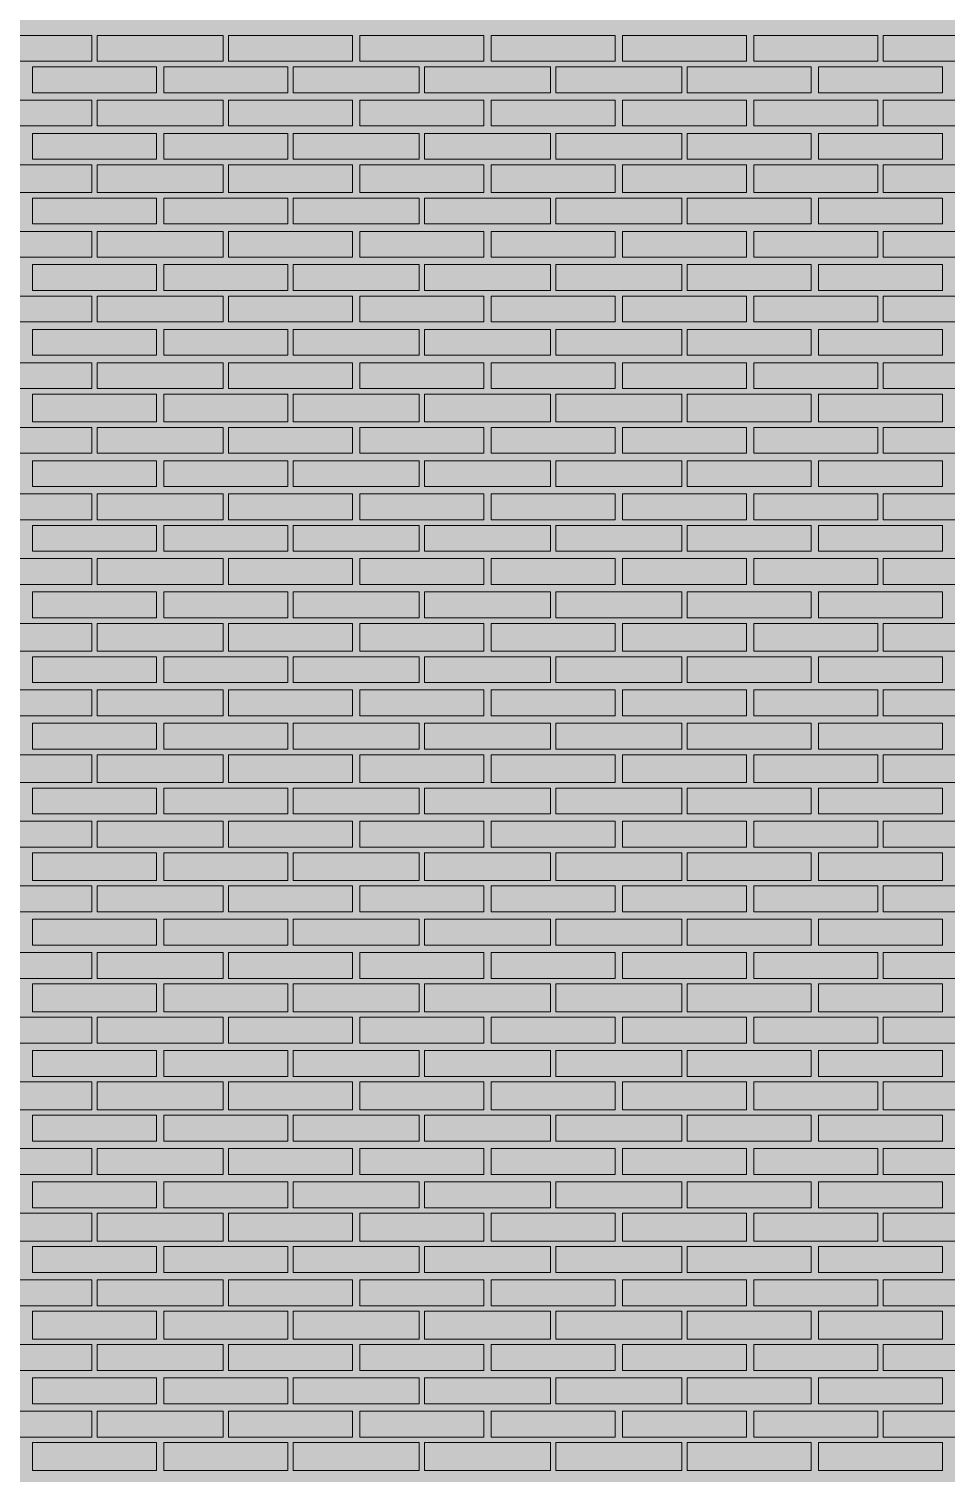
# Model space of a CAD drawing. Header units: millimetres. Extents: x -28928 to 100580, y -22867 to 36490.
# Drawn here: x -10621 to -8523, y 24689 to 27993 of the extents above; entities that cross this region are included whole.
import ezdxf

# ---------------------------------------------------------------- set-up
doc = ezdxf.new("R2010")
doc.units = ezdxf.units.MM
doc.layers.add('PDF _Геометрия', color=7, linetype='Continuous', true_color=0x8f8e8d)
doc.layers.add('PDF _Сплошная заливка', color=7, linetype='Continuous', true_color=0xffffff)

msp = doc.modelspace()

# ---------------------------------------------------------------- hatches: boundary and pattern name
at = {"layer": 'PDF _Сплошная заливка', "true_color": 0xdcd6cf, "transparency": 33554559}
msp.add_hatch(color=254, dxfattribs=at).paths.add_polyline_path([(-18676.6, 16343.4), (-18676.6, 19592.6), (-17276.3, 19592.6), (-17276.3, 16343.4), (19112.6, 16343.4), (19112.6, 30089.1), (-21853.9, 30089.1), (-21853.9, 16343.4), (-21375.9, 16343.4), (-21375.9, 19592.6), (-19277.4, 19592.6), (-19277.4, 16343.4)])

# ---------------------------------------------------------------- linework, layer by layer
at = {"layer": 'PDF _Геометрия', "lineweight": 9}
for points in [[(-10477.4, 27978), (-10477.4, 27918.7), (-10765.1, 27918.7), (-10765.1, 27978)], [(-10177, 27978), (-10177, 27918.7), (-10464.7, 27918.7), (-10464.7, 27978)], [(-9880.9, 27978), (-9880.9, 27918.7), (-10164.3, 27918.7), (-10164.3, 27978)], [(-9580.5, 27978), (-9580.5, 27918.7), (-9863.9, 27918.7), (-9863.9, 27978)], [(-9280.1, 27978), (-9280.1, 27918.7), (-9563.6, 27918.7), (-9563.6, 27978)], [(-8979.7, 27978), (-8979.7, 27918.7), (-9263.2, 27918.7), (-9263.2, 27978)], [(-8679.3, 27978), (-8679.3, 27918.7), (-8962.8, 27918.7), (-8962.8, 27978)], [(-8378.9, 27978), (-8378.9, 27918.7), (-8666.6, 27918.7), (-8666.6, 27978)], [(-10329.3, 27846.8), (-10473.2, 27846.8), (-10612.8, 27846.8), (-10612.8, 27906), (-10473.2, 27906), (-10329.3, 27906)], [(-10028.9, 27846.8), (-10172.8, 27846.8), (-10312.4, 27846.8), (-10312.4, 27906), (-10172.8, 27906), (-10028.9, 27906)], [(-9728.6, 27846.8), (-9872.4, 27846.8), (-10016.3, 27846.8), (-10016.3, 27906), (-9872.4, 27906), (-9728.6, 27906)], [(-9428.2, 27846.8), (-9572, 27846.8), (-9715.9, 27846.8), (-9715.9, 27906), (-9572, 27906), (-9428.2, 27906)], [(-9127.8, 27846.8), (-9271.6, 27846.8), (-9415.5, 27846.8), (-9415.5, 27906), (-9271.6, 27906), (-9127.8, 27906)], [(-8831.6, 27846.8), (-8971.3, 27846.8), (-9115.1, 27846.8), (-9115.1, 27906), (-8971.3, 27906), (-8831.6, 27906)], [(-8531.3, 27846.8), (-8670.9, 27846.8), (-8814.7, 27846.8), (-8814.7, 27906), (-8670.9, 27906), (-8531.3, 27906)], [(-10477.4, 27829.9), (-10477.4, 27770.7), (-10765.1, 27770.7), (-10765.1, 27829.9)], [(-10177, 27829.9), (-10177, 27770.7), (-10464.7, 27770.7), (-10464.7, 27829.9)], [(-9880.9, 27829.9), (-9880.9, 27770.7), (-10164.3, 27770.7), (-10164.3, 27829.9)], [(-9580.5, 27829.9), (-9580.5, 27770.7), (-9863.9, 27770.7), (-9863.9, 27829.9)], [(-9280.1, 27829.9), (-9280.1, 27770.7), (-9563.6, 27770.7), (-9563.6, 27829.9)], [(-8979.7, 27829.9), (-8979.7, 27770.7), (-9263.2, 27770.7), (-9263.2, 27829.9)], [(-8679.3, 27829.9), (-8679.3, 27770.7), (-8962.8, 27770.7), (-8962.8, 27829.9)], [(-8378.9, 27829.9), (-8378.9, 27770.7), (-8666.6, 27770.7), (-8666.6, 27829.9)], [(-10329.3, 27694.5), (-10473.2, 27694.5), (-10612.8, 27694.5), (-10612.8, 27753.7), (-10473.2, 27753.7), (-10329.3, 27753.7)], [(-10028.9, 27694.5), (-10172.8, 27694.5), (-10312.4, 27694.5), (-10312.4, 27753.7), (-10172.8, 27753.7), (-10028.9, 27753.7)], [(-9728.6, 27694.5), (-9872.4, 27694.5), (-10016.3, 27694.5), (-10016.3, 27753.7), (-9872.4, 27753.7), (-9728.6, 27753.7)], [(-9428.2, 27694.5), (-9572, 27694.5), (-9715.9, 27694.5), (-9715.9, 27753.7), (-9572, 27753.7), (-9428.2, 27753.7)], [(-9127.8, 27694.5), (-9271.6, 27694.5), (-9415.5, 27694.5), (-9415.5, 27753.7), (-9271.6, 27753.7), (-9127.8, 27753.7)], [(-8831.6, 27694.5), (-8971.3, 27694.5), (-9115.1, 27694.5), (-9115.1, 27753.7), (-8971.3, 27753.7), (-8831.6, 27753.7)], [(-8531.3, 27694.5), (-8670.9, 27694.5), (-8814.7, 27694.5), (-8814.7, 27753.7), (-8670.9, 27753.7), (-8531.3, 27753.7)], [(-10477.4, 27681.8), (-10477.4, 27618.4), (-10765.1, 27618.4), (-10765.1, 27681.8)], [(-10177, 27681.8), (-10177, 27618.4), (-10464.7, 27618.4), (-10464.7, 27681.8)], [(-9880.9, 27681.8), (-9880.9, 27618.4), (-10164.3, 27618.4), (-10164.3, 27681.8)], [(-9580.5, 27681.8), (-9580.5, 27618.4), (-9863.9, 27618.4), (-9863.9, 27681.8)], [(-9280.1, 27681.8), (-9280.1, 27618.4), (-9563.6, 27618.4), (-9563.6, 27681.8)], [(-8979.7, 27681.8), (-8979.7, 27618.4), (-9263.2, 27618.4), (-9263.2, 27681.8)], [(-8679.3, 27681.8), (-8679.3, 27618.4), (-8962.8, 27618.4), (-8962.8, 27681.8)], [(-8378.9, 27681.8), (-8378.9, 27618.4), (-8666.6, 27618.4), (-8666.6, 27681.8)], [(-10329.3, 27546.4), (-10473.2, 27546.4), (-10612.8, 27546.4), (-10612.8, 27605.7), (-10473.2, 27605.7), (-10329.3, 27605.7)], [(-10028.9, 27546.4), (-10172.8, 27546.4), (-10312.4, 27546.4), (-10312.4, 27605.7), (-10172.8, 27605.7), (-10028.9, 27605.7)], [(-9728.6, 27546.4), (-9872.4, 27546.4), (-10016.3, 27546.4), (-10016.3, 27605.7), (-9872.4, 27605.7), (-9728.6, 27605.7)], [(-9428.2, 27546.4), (-9572, 27546.4), (-9715.9, 27546.4), (-9715.9, 27605.7), (-9572, 27605.7), (-9428.2, 27605.7)], [(-9127.8, 27546.4), (-9271.6, 27546.4), (-9415.5, 27546.4), (-9415.5, 27605.7), (-9271.6, 27605.7), (-9127.8, 27605.7)], [(-8831.6, 27546.4), (-8971.3, 27546.4), (-9115.1, 27546.4), (-9115.1, 27605.7), (-8971.3, 27605.7), (-8831.6, 27605.7)], [(-8531.3, 27546.4), (-8670.9, 27546.4), (-8814.7, 27546.4), (-8814.7, 27605.7), (-8670.9, 27605.7), (-8531.3, 27605.7)], [(-10477.4, 27529.5), (-10477.4, 27470.3), (-10765.1, 27470.3), (-10765.1, 27529.5)], [(-10177, 27529.5), (-10177, 27470.3), (-10464.7, 27470.3), (-10464.7, 27529.5)], [(-9880.9, 27529.5), (-9880.9, 27470.3), (-10164.3, 27470.3), (-10164.3, 27529.5)], [(-9580.5, 27529.5), (-9580.5, 27470.3), (-9863.9, 27470.3), (-9863.9, 27529.5)], [(-9280.1, 27529.5), (-9280.1, 27470.3), (-9563.6, 27470.3), (-9563.6, 27529.5)], [(-8979.7, 27529.5), (-8979.7, 27470.3), (-9263.2, 27470.3), (-9263.2, 27529.5)], [(-8679.3, 27529.5), (-8679.3, 27470.3), (-8962.8, 27470.3), (-8962.8, 27529.5)], [(-8378.9, 27529.5), (-8378.9, 27470.3), (-8666.6, 27470.3), (-8666.6, 27529.5)], [(-10329.3, 27394.1), (-10473.2, 27394.1), (-10612.8, 27394.1), (-10612.8, 27453.4), (-10473.2, 27453.4), (-10329.3, 27453.4)], [(-10028.9, 27394.1), (-10172.8, 27394.1), (-10312.4, 27394.1), (-10312.4, 27453.4), (-10172.8, 27453.4), (-10028.9, 27453.4)], [(-9728.6, 27394.1), (-9872.4, 27394.1), (-10016.3, 27394.1), (-10016.3, 27453.4), (-9872.4, 27453.4), (-9728.6, 27453.4)], [(-9428.2, 27394.1), (-9572, 27394.1), (-9715.9, 27394.1), (-9715.9, 27453.4), (-9572, 27453.4), (-9428.2, 27453.4)], [(-9127.8, 27394.1), (-9271.6, 27394.1), (-9415.5, 27394.1), (-9415.5, 27453.4), (-9271.6, 27453.4), (-9127.8, 27453.4)], [(-8831.6, 27394.1), (-8971.3, 27394.1), (-9115.1, 27394.1), (-9115.1, 27453.4), (-8971.3, 27453.4), (-8831.6, 27453.4)], [(-8531.3, 27394.1), (-8670.9, 27394.1), (-8814.7, 27394.1), (-8814.7, 27453.4), (-8670.9, 27453.4), (-8531.3, 27453.4)], [(-10477.4, 27381.4), (-10477.4, 27322.2), (-10765.1, 27322.2), (-10765.1, 27381.4)], [(-10177, 27381.4), (-10177, 27322.2), (-10464.7, 27322.2), (-10464.7, 27381.4)], [(-9880.9, 27381.4), (-9880.9, 27322.2), (-10164.3, 27322.2), (-10164.3, 27381.4)], [(-9580.5, 27381.4), (-9580.5, 27322.2), (-9863.9, 27322.2), (-9863.9, 27381.4)], [(-9280.1, 27381.4), (-9280.1, 27322.2), (-9563.6, 27322.2), (-9563.6, 27381.4)], [(-8979.7, 27381.4), (-8979.7, 27322.2), (-9263.2, 27322.2), (-9263.2, 27381.4)], [(-8679.3, 27381.4), (-8679.3, 27322.2), (-8962.8, 27322.2), (-8962.8, 27381.4)], [(-8378.9, 27381.4), (-8378.9, 27322.2), (-8666.6, 27322.2), (-8666.6, 27381.4)], [(-10329.3, 27246), (-10473.2, 27246), (-10612.8, 27246), (-10612.8, 27305.3), (-10473.2, 27305.3), (-10329.3, 27305.3)], [(-10028.9, 27246), (-10172.8, 27246), (-10312.4, 27246), (-10312.4, 27305.3), (-10172.8, 27305.3), (-10028.9, 27305.3)], [(-9728.6, 27246), (-9872.4, 27246), (-10016.3, 27246), (-10016.3, 27305.3), (-9872.4, 27305.3), (-9728.6, 27305.3)], [(-9428.2, 27246), (-9572, 27246), (-9715.9, 27246), (-9715.9, 27305.3), (-9572, 27305.3), (-9428.2, 27305.3)], [(-9127.8, 27246), (-9271.6, 27246), (-9415.5, 27246), (-9415.5, 27305.3), (-9271.6, 27305.3), (-9127.8, 27305.3)], [(-8831.6, 27246), (-8971.3, 27246), (-9115.1, 27246), (-9115.1, 27305.3), (-8971.3, 27305.3), (-8831.6, 27305.3)], [(-8531.3, 27246), (-8670.9, 27246), (-8814.7, 27246), (-8814.7, 27305.3), (-8670.9, 27305.3), (-8531.3, 27305.3)], [(-10477.4, 27229.1), (-10477.4, 27169.9), (-10765.1, 27169.9), (-10765.1, 27229.1)], [(-10177, 27229.1), (-10177, 27169.9), (-10464.7, 27169.9), (-10464.7, 27229.1)], [(-9880.9, 27229.1), (-9880.9, 27169.9), (-10164.3, 27169.9), (-10164.3, 27229.1)], [(-9580.5, 27229.1), (-9580.5, 27169.9), (-9863.9, 27169.9), (-9863.9, 27229.1)], [(-9280.1, 27229.1), (-9280.1, 27169.9), (-9563.6, 27169.9), (-9563.6, 27229.1)], [(-8979.7, 27229.1), (-8979.7, 27169.9), (-9263.2, 27169.9), (-9263.2, 27229.1)], [(-8679.3, 27229.1), (-8679.3, 27169.9), (-8962.8, 27169.9), (-8962.8, 27229.1)], [(-8378.9, 27229.1), (-8378.9, 27169.9), (-8666.6, 27169.9), (-8666.6, 27229.1)], [(-10329.3, 27093.7), (-10473.2, 27093.7), (-10612.8, 27093.7), (-10612.8, 27157.2), (-10473.2, 27157.2), (-10329.3, 27157.2)], [(-10028.9, 27093.7), (-10172.8, 27093.7), (-10312.4, 27093.7), (-10312.4, 27157.2), (-10172.8, 27157.2), (-10028.9, 27157.2)], [(-9728.6, 27093.7), (-9872.4, 27093.7), (-10016.3, 27093.7), (-10016.3, 27157.2), (-9872.4, 27157.2), (-9728.6, 27157.2)], [(-9428.2, 27093.7), (-9572, 27093.7), (-9715.9, 27093.7), (-9715.9, 27157.2), (-9572, 27157.2), (-9428.2, 27157.2)], [(-9127.8, 27093.7), (-9271.6, 27093.7), (-9415.5, 27093.7), (-9415.5, 27157.2), (-9271.6, 27157.2), (-9127.8, 27157.2)], [(-8831.6, 27093.7), (-8971.3, 27093.7), (-9115.1, 27093.7), (-9115.1, 27157.2), (-8971.3, 27157.2), (-8831.6, 27157.2)], [(-8531.3, 27093.7), (-8670.9, 27093.7), (-8814.7, 27093.7), (-8814.7, 27157.2), (-8670.9, 27157.2), (-8531.3, 27157.2)], [(-10477.4, 27081), (-10477.4, 27021.8), (-10765.1, 27021.8), (-10765.1, 27081)], [(-10177, 27081), (-10177, 27021.8), (-10464.7, 27021.8), (-10464.7, 27081)], [(-9880.9, 27081), (-9880.9, 27021.8), (-10164.3, 27021.8), (-10164.3, 27081)], [(-9580.5, 27081), (-9580.5, 27021.8), (-9863.9, 27021.8), (-9863.9, 27081)], [(-9280.1, 27081), (-9280.1, 27021.8), (-9563.6, 27021.8), (-9563.6, 27081)], [(-8979.7, 27081), (-8979.7, 27021.8), (-9263.2, 27021.8), (-9263.2, 27081)], [(-8679.3, 27081), (-8679.3, 27021.8), (-8962.8, 27021.8), (-8962.8, 27081)], [(-8378.9, 27081), (-8378.9, 27021.8), (-8666.6, 27021.8), (-8666.6, 27081)], [(-10329.3, 26945.7), (-10473.2, 26945.7), (-10612.8, 26945.7), (-10612.8, 27004.9), (-10473.2, 27004.9), (-10329.3, 27004.9)], [(-10028.9, 26945.7), (-10172.8, 26945.7), (-10312.4, 26945.7), (-10312.4, 27004.9), (-10172.8, 27004.9), (-10028.9, 27004.9)], [(-9728.6, 26945.7), (-9872.4, 26945.7), (-10016.3, 26945.7), (-10016.3, 27004.9), (-9872.4, 27004.9), (-9728.6, 27004.9)], [(-9428.2, 26945.7), (-9572, 26945.7), (-9715.9, 26945.7), (-9715.9, 27004.9), (-9572, 27004.9), (-9428.2, 27004.9)], [(-9127.8, 26945.7), (-9271.6, 26945.7), (-9415.5, 26945.7), (-9415.5, 27004.9), (-9271.6, 27004.9), (-9127.8, 27004.9)], [(-8831.6, 26945.7), (-8971.3, 26945.7), (-9115.1, 26945.7), (-9115.1, 27004.9), (-8971.3, 27004.9), (-8831.6, 27004.9)], [(-8531.3, 26945.7), (-8670.9, 26945.7), (-8814.7, 26945.7), (-8814.7, 27004.9), (-8670.9, 27004.9), (-8531.3, 27004.9)], [(-10477.4, 26928.7), (-10477.4, 26869.5), (-10765.1, 26869.5), (-10765.1, 26928.7)], [(-10177, 26928.7), (-10177, 26869.5), (-10464.7, 26869.5), (-10464.7, 26928.7)], [(-9880.9, 26928.7), (-9880.9, 26869.5), (-10164.3, 26869.5), (-10164.3, 26928.7)], [(-9580.5, 26928.7), (-9580.5, 26869.5), (-9863.9, 26869.5), (-9863.9, 26928.7)], [(-9280.1, 26928.7), (-9280.1, 26869.5), (-9563.6, 26869.5), (-9563.6, 26928.7)], [(-8979.7, 26928.7), (-8979.7, 26869.5), (-9263.2, 26869.5), (-9263.2, 26928.7)], [(-8679.3, 26928.7), (-8679.3, 26869.5), (-8962.8, 26869.5), (-8962.8, 26928.7)], [(-8378.9, 26928.7), (-8378.9, 26869.5), (-8666.6, 26869.5), (-8666.6, 26928.7)], [(-10329.3, 26797.6), (-10473.2, 26797.6), (-10612.8, 26797.6), (-10612.8, 26856.8), (-10473.2, 26856.8), (-10329.3, 26856.8)], [(-10028.9, 26797.6), (-10172.8, 26797.6), (-10312.4, 26797.6), (-10312.4, 26856.8), (-10172.8, 26856.8), (-10028.9, 26856.8)], [(-9728.6, 26797.6), (-9872.4, 26797.6), (-10016.3, 26797.6), (-10016.3, 26856.8), (-9872.4, 26856.8), (-9728.6, 26856.8)], [(-9428.2, 26797.6), (-9572, 26797.6), (-9715.9, 26797.6), (-9715.9, 26856.8), (-9572, 26856.8), (-9428.2, 26856.8)], [(-9127.8, 26797.6), (-9271.6, 26797.6), (-9415.5, 26797.6), (-9415.5, 26856.8), (-9271.6, 26856.8), (-9127.8, 26856.8)], [(-8831.6, 26797.6), (-8971.3, 26797.6), (-9115.1, 26797.6), (-9115.1, 26856.8), (-8971.3, 26856.8), (-8831.6, 26856.8)], [(-8531.3, 26797.6), (-8670.9, 26797.6), (-8814.7, 26797.6), (-8814.7, 26856.8), (-8670.9, 26856.8), (-8531.3, 26856.8)], [(-10477.4, 26780.7), (-10477.4, 26721.4), (-10765.1, 26721.4), (-10765.1, 26780.7)], [(-10177, 26780.7), (-10177, 26721.4), (-10464.7, 26721.4), (-10464.7, 26780.7)], [(-9880.9, 26780.7), (-9880.9, 26721.4), (-10164.3, 26721.4), (-10164.3, 26780.7)], [(-9580.5, 26780.7), (-9580.5, 26721.4), (-9863.9, 26721.4), (-9863.9, 26780.7)], [(-9280.1, 26780.7), (-9280.1, 26721.4), (-9563.6, 26721.4), (-9563.6, 26780.7)], [(-8979.7, 26780.7), (-8979.7, 26721.4), (-9263.2, 26721.4), (-9263.2, 26780.7)], [(-8679.3, 26780.7), (-8679.3, 26721.4), (-8962.8, 26721.4), (-8962.8, 26780.7)], [(-8378.9, 26780.7), (-8378.9, 26721.4), (-8666.6, 26721.4), (-8666.6, 26780.7)], [(-10329.3, 26645.3), (-10473.2, 26645.3), (-10612.8, 26645.3), (-10612.8, 26704.5), (-10473.2, 26704.5), (-10329.3, 26704.5)], [(-10028.9, 26645.3), (-10172.8, 26645.3), (-10312.4, 26645.3), (-10312.4, 26704.5), (-10172.8, 26704.5), (-10028.9, 26704.5)], [(-9728.6, 26645.3), (-9872.4, 26645.3), (-10016.3, 26645.3), (-10016.3, 26704.5), (-9872.4, 26704.5), (-9728.6, 26704.5)], [(-9428.2, 26645.3), (-9572, 26645.3), (-9715.9, 26645.3), (-9715.9, 26704.5), (-9572, 26704.5), (-9428.2, 26704.5)], [(-9127.8, 26645.3), (-9271.6, 26645.3), (-9415.5, 26645.3), (-9415.5, 26704.5), (-9271.6, 26704.5), (-9127.8, 26704.5)], [(-8831.6, 26645.3), (-8971.3, 26645.3), (-9115.1, 26645.3), (-9115.1, 26704.5), (-8971.3, 26704.5), (-8831.6, 26704.5)], [(-8531.3, 26645.3), (-8670.9, 26645.3), (-8814.7, 26645.3), (-8814.7, 26704.5), (-8670.9, 26704.5), (-8531.3, 26704.5)], [(-10477.4, 26632.6), (-10477.4, 26569.1), (-10765.1, 26569.1), (-10765.1, 26632.6)], [(-10177, 26632.6), (-10177, 26569.1), (-10464.7, 26569.1), (-10464.7, 26632.6)], [(-9880.9, 26632.6), (-9880.9, 26569.1), (-10164.3, 26569.1), (-10164.3, 26632.6)], [(-9580.5, 26632.6), (-9580.5, 26569.1), (-9863.9, 26569.1), (-9863.9, 26632.6)], [(-9280.1, 26632.6), (-9280.1, 26569.1), (-9563.6, 26569.1), (-9563.6, 26632.6)], [(-8979.7, 26632.6), (-8979.7, 26569.1), (-9263.2, 26569.1), (-9263.2, 26632.6)], [(-8679.3, 26632.6), (-8679.3, 26569.1), (-8962.8, 26569.1), (-8962.8, 26632.6)], [(-8378.9, 26632.6), (-8378.9, 26569.1), (-8666.6, 26569.1), (-8666.6, 26632.6)], [(-10329.3, 26497.2), (-10473.2, 26497.2), (-10612.8, 26497.2), (-10612.8, 26556.4), (-10473.2, 26556.4), (-10329.3, 26556.4)], [(-10028.9, 26497.2), (-10172.8, 26497.2), (-10312.4, 26497.2), (-10312.4, 26556.4), (-10172.8, 26556.4), (-10028.9, 26556.4)], [(-9728.6, 26497.2), (-9872.4, 26497.2), (-10016.3, 26497.2), (-10016.3, 26556.4), (-9872.4, 26556.4), (-9728.6, 26556.4)], [(-9428.2, 26497.2), (-9572, 26497.2), (-9715.9, 26497.2), (-9715.9, 26556.4), (-9572, 26556.4), (-9428.2, 26556.4)], [(-9127.8, 26497.2), (-9271.6, 26497.2), (-9415.5, 26497.2), (-9415.5, 26556.4), (-9271.6, 26556.4), (-9127.8, 26556.4)], [(-8831.6, 26497.2), (-8971.3, 26497.2), (-9115.1, 26497.2), (-9115.1, 26556.4), (-8971.3, 26556.4), (-8831.6, 26556.4)], [(-8531.3, 26497.2), (-8670.9, 26497.2), (-8814.7, 26497.2), (-8814.7, 26556.4), (-8670.9, 26556.4), (-8531.3, 26556.4)], [(-10477.4, 26480.3), (-10477.4, 26421), (-10765.1, 26421), (-10765.1, 26480.3)], [(-10177, 26480.3), (-10177, 26421), (-10464.7, 26421), (-10464.7, 26480.3)], [(-9880.9, 26480.3), (-9880.9, 26421), (-10164.3, 26421), (-10164.3, 26480.3)], [(-9580.5, 26480.3), (-9580.5, 26421), (-9863.9, 26421), (-9863.9, 26480.3)], [(-9280.1, 26480.3), (-9280.1, 26421), (-9563.6, 26421), (-9563.6, 26480.3)], [(-8979.7, 26480.3), (-8979.7, 26421), (-9263.2, 26421), (-9263.2, 26480.3)], [(-8679.3, 26480.3), (-8679.3, 26421), (-8962.8, 26421), (-8962.8, 26480.3)], [(-8378.9, 26480.3), (-8378.9, 26421), (-8666.6, 26421), (-8666.6, 26480.3)], [(-10329.3, 26344.9), (-10473.2, 26344.9), (-10612.8, 26344.9), (-10612.8, 26404.1), (-10473.2, 26404.1), (-10329.3, 26404.1)], [(-10028.9, 26344.9), (-10172.8, 26344.9), (-10312.4, 26344.9), (-10312.4, 26404.1), (-10172.8, 26404.1), (-10028.9, 26404.1)], [(-9728.6, 26344.9), (-9872.4, 26344.9), (-10016.3, 26344.9), (-10016.3, 26404.1), (-9872.4, 26404.1), (-9728.6, 26404.1)], [(-9428.2, 26344.9), (-9572, 26344.9), (-9715.9, 26344.9), (-9715.9, 26404.1), (-9572, 26404.1), (-9428.2, 26404.1)], [(-9127.8, 26344.9), (-9271.6, 26344.9), (-9415.5, 26344.9), (-9415.5, 26404.1), (-9271.6, 26404.1), (-9127.8, 26404.1)], [(-8831.6, 26344.9), (-8971.3, 26344.9), (-9115.1, 26344.9), (-9115.1, 26404.1), (-8971.3, 26404.1), (-8831.6, 26404.1)], [(-8531.3, 26344.9), (-8670.9, 26344.9), (-8814.7, 26344.9), (-8814.7, 26404.1), (-8670.9, 26404.1), (-8531.3, 26404.1)], [(-10477.4, 26332.2), (-10477.4, 26268.7), (-10765.1, 26268.7), (-10765.1, 26332.2)], [(-10177, 26332.2), (-10177, 26268.7), (-10464.7, 26268.7), (-10464.7, 26332.2)], [(-9880.9, 26332.2), (-9880.9, 26268.7), (-10164.3, 26268.7), (-10164.3, 26332.2)], [(-9580.5, 26332.2), (-9580.5, 26268.7), (-9863.9, 26268.7), (-9863.9, 26332.2)], [(-9280.1, 26332.2), (-9280.1, 26268.7), (-9563.6, 26268.7), (-9563.6, 26332.2)], [(-8979.7, 26332.2), (-8979.7, 26268.7), (-9263.2, 26268.7), (-9263.2, 26332.2)], [(-8679.3, 26332.2), (-8679.3, 26268.7), (-8962.8, 26268.7), (-8962.8, 26332.2)], [(-8378.9, 26332.2), (-8378.9, 26268.7), (-8666.6, 26268.7), (-8666.6, 26332.2)], [(-10329.3, 26196.8), (-10473.2, 26196.8), (-10612.8, 26196.8), (-10612.8, 26256), (-10473.2, 26256), (-10329.3, 26256)], [(-10028.9, 26196.8), (-10172.8, 26196.8), (-10312.4, 26196.8), (-10312.4, 26256), (-10172.8, 26256), (-10028.9, 26256)], [(-9728.6, 26196.8), (-9872.4, 26196.8), (-10016.3, 26196.8), (-10016.3, 26256), (-9872.4, 26256), (-9728.6, 26256)], [(-9428.2, 26196.8), (-9572, 26196.8), (-9715.9, 26196.8), (-9715.9, 26256), (-9572, 26256), (-9428.2, 26256)], [(-9127.8, 26196.8), (-9271.6, 26196.8), (-9415.5, 26196.8), (-9415.5, 26256), (-9271.6, 26256), (-9127.8, 26256)], [(-8831.6, 26196.8), (-8971.3, 26196.8), (-9115.1, 26196.8), (-9115.1, 26256), (-8971.3, 26256), (-8831.6, 26256)], [(-8531.3, 26196.8), (-8670.9, 26196.8), (-8814.7, 26196.8), (-8814.7, 26256), (-8670.9, 26256), (-8531.3, 26256)], [(-10477.4, 26179.9), (-10477.4, 26120.7), (-10765.1, 26120.7), (-10765.1, 26179.9)], [(-10177, 26179.9), (-10177, 26120.7), (-10464.7, 26120.7), (-10464.7, 26179.9)], [(-9880.9, 26179.9), (-9880.9, 26120.7), (-10164.3, 26120.7), (-10164.3, 26179.9)], [(-9580.5, 26179.9), (-9580.5, 26120.7), (-9863.9, 26120.7), (-9863.9, 26179.9)], [(-9280.1, 26179.9), (-9280.1, 26120.7), (-9563.6, 26120.7), (-9563.6, 26179.9)], [(-8979.7, 26179.9), (-8979.7, 26120.7), (-9263.2, 26120.7), (-9263.2, 26179.9)], [(-8679.3, 26179.9), (-8679.3, 26120.7), (-8962.8, 26120.7), (-8962.8, 26179.9)], [(-8378.9, 26179.9), (-8378.9, 26120.7), (-8666.6, 26120.7), (-8666.6, 26179.9)], [(-10329.3, 26044.5), (-10473.2, 26044.5), (-10612.8, 26044.5), (-10612.8, 26108), (-10473.2, 26108), (-10329.3, 26108)], [(-10028.9, 26044.5), (-10172.8, 26044.5), (-10312.4, 26044.5), (-10312.4, 26108), (-10172.8, 26108), (-10028.9, 26108)], [(-9728.6, 26044.5), (-9872.4, 26044.5), (-10016.3, 26044.5), (-10016.3, 26108), (-9872.4, 26108), (-9728.6, 26108)], [(-9428.2, 26044.5), (-9572, 26044.5), (-9715.9, 26044.5), (-9715.9, 26108), (-9572, 26108), (-9428.2, 26108)], [(-9127.8, 26044.5), (-9271.6, 26044.5), (-9415.5, 26044.5), (-9415.5, 26108), (-9271.6, 26108), (-9127.8, 26108)], [(-8831.6, 26044.5), (-8971.3, 26044.5), (-9115.1, 26044.5), (-9115.1, 26108), (-8971.3, 26108), (-8831.6, 26108)], [(-8531.3, 26044.5), (-8670.9, 26044.5), (-8814.7, 26044.5), (-8814.7, 26108), (-8670.9, 26108), (-8531.3, 26108)], [(-10477.4, 26031.8), (-10477.4, 25972.6), (-10765.1, 25972.6), (-10765.1, 26031.8)], [(-10177, 26031.8), (-10177, 25972.6), (-10464.7, 25972.6), (-10464.7, 26031.8)], [(-9880.9, 26031.8), (-9880.9, 25972.6), (-10164.3, 25972.6), (-10164.3, 26031.8)], [(-9580.5, 26031.8), (-9580.5, 25972.6), (-9863.9, 25972.6), (-9863.9, 26031.8)], [(-9280.1, 26031.8), (-9280.1, 25972.6), (-9563.6, 25972.6), (-9563.6, 26031.8)], [(-8979.7, 26031.8), (-8979.7, 25972.6), (-9263.2, 25972.6), (-9263.2, 26031.8)], [(-8679.3, 26031.8), (-8679.3, 25972.6), (-8962.8, 25972.6), (-8962.8, 26031.8)], [(-8378.9, 26031.8), (-8378.9, 25972.6), (-8666.6, 25972.6), (-8666.6, 26031.8)], [(-10329.3, 25896.4), (-10473.2, 25896.4), (-10612.8, 25896.4), (-10612.8, 25955.7), (-10473.2, 25955.7), (-10329.3, 25955.7)], [(-10028.9, 25896.4), (-10172.8, 25896.4), (-10312.4, 25896.4), (-10312.4, 25955.7), (-10172.8, 25955.7), (-10028.9, 25955.7)], [(-9728.6, 25896.4), (-9872.4, 25896.4), (-10016.3, 25896.4), (-10016.3, 25955.7), (-9872.4, 25955.7), (-9728.6, 25955.7)], [(-9428.2, 25896.4), (-9572, 25896.4), (-9715.9, 25896.4), (-9715.9, 25955.7), (-9572, 25955.7), (-9428.2, 25955.7)], [(-9127.8, 25896.4), (-9271.6, 25896.4), (-9415.5, 25896.4), (-9415.5, 25955.7), (-9271.6, 25955.7), (-9127.8, 25955.7)], [(-8831.6, 25896.4), (-8971.3, 25896.4), (-9115.1, 25896.4), (-9115.1, 25955.7), (-8971.3, 25955.7), (-8831.6, 25955.7)], [(-8531.3, 25896.4), (-8670.9, 25896.4), (-8814.7, 25896.4), (-8814.7, 25955.7), (-8670.9, 25955.7), (-8531.3, 25955.7)], [(-10477.4, 25879.5), (-10477.4, 25820.3), (-10765.1, 25820.3), (-10765.1, 25879.5)], [(-10177, 25879.5), (-10177, 25820.3), (-10464.7, 25820.3), (-10464.7, 25879.5)], [(-9880.9, 25879.5), (-9880.9, 25820.3), (-10164.3, 25820.3), (-10164.3, 25879.5)], [(-9580.5, 25879.5), (-9580.5, 25820.3), (-9863.9, 25820.3), (-9863.9, 25879.5)], [(-9280.1, 25879.5), (-9280.1, 25820.3), (-9563.6, 25820.3), (-9563.6, 25879.5)], [(-8979.7, 25879.5), (-8979.7, 25820.3), (-9263.2, 25820.3), (-9263.2, 25879.5)], [(-8679.3, 25879.5), (-8679.3, 25820.3), (-8962.8, 25820.3), (-8962.8, 25879.5)], [(-8378.9, 25879.5), (-8378.9, 25820.3), (-8666.6, 25820.3), (-8666.6, 25879.5)], [(-10329.3, 25744.1), (-10473.2, 25744.1), (-10612.8, 25744.1), (-10612.8, 25807.6), (-10473.2, 25807.6), (-10329.3, 25807.6)], [(-10028.9, 25744.1), (-10172.8, 25744.1), (-10312.4, 25744.1), (-10312.4, 25807.6), (-10172.8, 25807.6), (-10028.9, 25807.6)], [(-9728.6, 25744.1), (-9872.4, 25744.1), (-10016.3, 25744.1), (-10016.3, 25807.6), (-9872.4, 25807.6), (-9728.6, 25807.6)], [(-9428.2, 25744.1), (-9572, 25744.1), (-9715.9, 25744.1), (-9715.9, 25807.6), (-9572, 25807.6), (-9428.2, 25807.6)], [(-9127.8, 25744.1), (-9271.6, 25744.1), (-9415.5, 25744.1), (-9415.5, 25807.6), (-9271.6, 25807.6), (-9127.8, 25807.6)], [(-8831.6, 25744.1), (-8971.3, 25744.1), (-9115.1, 25744.1), (-9115.1, 25807.6), (-8971.3, 25807.6), (-8831.6, 25807.6)], [(-8531.3, 25744.1), (-8670.9, 25744.1), (-8814.7, 25744.1), (-8814.7, 25807.6), (-8670.9, 25807.6), (-8531.3, 25807.6)], [(-10477.4, 25731.4), (-10477.4, 25672.2), (-10765.1, 25672.2), (-10765.1, 25731.4)], [(-10177, 25731.4), (-10177, 25672.2), (-10464.7, 25672.2), (-10464.7, 25731.4)], [(-9880.9, 25731.4), (-9880.9, 25672.2), (-10164.3, 25672.2), (-10164.3, 25731.4)], [(-9580.5, 25731.4), (-9580.5, 25672.2), (-9863.9, 25672.2), (-9863.9, 25731.4)], [(-9280.1, 25731.4), (-9280.1, 25672.2), (-9563.6, 25672.2), (-9563.6, 25731.4)], [(-8979.7, 25731.4), (-8979.7, 25672.2), (-9263.2, 25672.2), (-9263.2, 25731.4)], [(-8679.3, 25731.4), (-8679.3, 25672.2), (-8962.8, 25672.2), (-8962.8, 25731.4)], [(-8378.9, 25731.4), (-8378.9, 25672.2), (-8666.6, 25672.2), (-8666.6, 25731.4)], [(-10329.3, 25596), (-10473.2, 25596), (-10612.8, 25596), (-10612.8, 25655.3), (-10473.2, 25655.3), (-10329.3, 25655.3)], [(-10028.9, 25596), (-10172.8, 25596), (-10312.4, 25596), (-10312.4, 25655.3), (-10172.8, 25655.3), (-10028.9, 25655.3)], [(-9728.6, 25596), (-9872.4, 25596), (-10016.3, 25596), (-10016.3, 25655.3), (-9872.4, 25655.3), (-9728.6, 25655.3)], [(-9428.2, 25596), (-9572, 25596), (-9715.9, 25596), (-9715.9, 25655.3), (-9572, 25655.3), (-9428.2, 25655.3)], [(-9127.8, 25596), (-9271.6, 25596), (-9415.5, 25596), (-9415.5, 25655.3), (-9271.6, 25655.3), (-9127.8, 25655.3)], [(-8831.6, 25596), (-8971.3, 25596), (-9115.1, 25596), (-9115.1, 25655.3), (-8971.3, 25655.3), (-8831.6, 25655.3)], [(-8531.3, 25596), (-8670.9, 25596), (-8814.7, 25596), (-8814.7, 25655.3), (-8670.9, 25655.3), (-8531.3, 25655.3)], [(-10477.4, 25583.4), (-10477.4, 25519.9), (-10765.1, 25519.9), (-10765.1, 25583.4)], [(-10177, 25583.4), (-10177, 25519.9), (-10464.7, 25519.9), (-10464.7, 25583.4)], [(-9880.9, 25583.4), (-9880.9, 25519.9), (-10164.3, 25519.9), (-10164.3, 25583.4)], [(-9580.5, 25583.4), (-9580.5, 25519.9), (-9863.9, 25519.9), (-9863.9, 25583.4)], [(-9280.1, 25583.4), (-9280.1, 25519.9), (-9563.6, 25519.9), (-9563.6, 25583.4)], [(-8979.7, 25583.4), (-8979.7, 25519.9), (-9263.2, 25519.9), (-9263.2, 25583.4)], [(-8679.3, 25583.4), (-8679.3, 25519.9), (-8962.8, 25519.9), (-8962.8, 25583.4)], [(-8378.9, 25583.4), (-8378.9, 25519.9), (-8666.6, 25519.9), (-8666.6, 25583.4)], [(-10329.3, 25448), (-10473.2, 25448), (-10612.8, 25448), (-10612.8, 25507.2), (-10473.2, 25507.2), (-10329.3, 25507.2)], [(-10028.9, 25448), (-10172.8, 25448), (-10312.4, 25448), (-10312.4, 25507.2), (-10172.8, 25507.2), (-10028.9, 25507.2)], [(-9728.6, 25448), (-9872.4, 25448), (-10016.3, 25448), (-10016.3, 25507.2), (-9872.4, 25507.2), (-9728.6, 25507.2)], [(-9428.2, 25448), (-9572, 25448), (-9715.9, 25448), (-9715.9, 25507.2), (-9572, 25507.2), (-9428.2, 25507.2)], [(-9127.8, 25448), (-9271.6, 25448), (-9415.5, 25448), (-9415.5, 25507.2), (-9271.6, 25507.2), (-9127.8, 25507.2)], [(-8831.6, 25448), (-8971.3, 25448), (-9115.1, 25448), (-9115.1, 25507.2), (-8971.3, 25507.2), (-8831.6, 25507.2)], [(-8531.3, 25448), (-8670.9, 25448), (-8814.7, 25448), (-8814.7, 25507.2), (-8670.9, 25507.2), (-8531.3, 25507.2)], [(-10477.4, 25431), (-10477.4, 25371.8), (-10765.1, 25371.8), (-10765.1, 25431)], [(-10177, 25431), (-10177, 25371.8), (-10464.7, 25371.8), (-10464.7, 25431)], [(-9880.9, 25431), (-9880.9, 25371.8), (-10164.3, 25371.8), (-10164.3, 25431)], [(-9580.5, 25431), (-9580.5, 25371.8), (-9863.9, 25371.8), (-9863.9, 25431)], [(-9280.1, 25431), (-9280.1, 25371.8), (-9563.6, 25371.8), (-9563.6, 25431)], [(-8979.7, 25431), (-8979.7, 25371.8), (-9263.2, 25371.8), (-9263.2, 25431)], [(-8679.3, 25431), (-8679.3, 25371.8), (-8962.8, 25371.8), (-8962.8, 25431)], [(-8378.9, 25431), (-8378.9, 25371.8), (-8666.6, 25371.8), (-8666.6, 25431)], [(-10329.3, 25295.7), (-10473.2, 25295.7), (-10612.8, 25295.7), (-10612.8, 25354.9), (-10473.2, 25354.9), (-10329.3, 25354.9)], [(-10028.9, 25295.7), (-10172.8, 25295.7), (-10312.4, 25295.7), (-10312.4, 25354.9), (-10172.8, 25354.9), (-10028.9, 25354.9)], [(-9728.6, 25295.7), (-9872.4, 25295.7), (-10016.3, 25295.7), (-10016.3, 25354.9), (-9872.4, 25354.9), (-9728.6, 25354.9)], [(-9428.2, 25295.7), (-9572, 25295.7), (-9715.9, 25295.7), (-9715.9, 25354.9), (-9572, 25354.9), (-9428.2, 25354.9)], [(-9127.8, 25295.7), (-9271.6, 25295.7), (-9415.5, 25295.7), (-9415.5, 25354.9), (-9271.6, 25354.9), (-9127.8, 25354.9)], [(-8831.6, 25295.7), (-8971.3, 25295.7), (-9115.1, 25295.7), (-9115.1, 25354.9), (-8971.3, 25354.9), (-8831.6, 25354.9)], [(-8531.3, 25295.7), (-8670.9, 25295.7), (-8814.7, 25295.7), (-8814.7, 25354.9), (-8670.9, 25354.9), (-8531.3, 25354.9)], [(-10477.4, 25283), (-10477.4, 25219.5), (-10765.1, 25219.5), (-10765.1, 25283)], [(-10177, 25283), (-10177, 25219.5), (-10464.7, 25219.5), (-10464.7, 25283)], [(-9880.9, 25283), (-9880.9, 25219.5), (-10164.3, 25219.5), (-10164.3, 25283)], [(-9580.5, 25283), (-9580.5, 25219.5), (-9863.9, 25219.5), (-9863.9, 25283)], [(-9280.1, 25283), (-9280.1, 25219.5), (-9563.6, 25219.5), (-9563.6, 25283)], [(-8979.7, 25283), (-8979.7, 25219.5), (-9263.2, 25219.5), (-9263.2, 25283)], [(-8679.3, 25283), (-8679.3, 25219.5), (-8962.8, 25219.5), (-8962.8, 25283)], [(-8378.9, 25283), (-8378.9, 25219.5), (-8666.6, 25219.5), (-8666.6, 25283)], [(-10329.3, 25147.6), (-10473.2, 25147.6), (-10612.8, 25147.6), (-10612.8, 25206.8), (-10473.2, 25206.8), (-10329.3, 25206.8)], [(-10028.9, 25147.6), (-10172.8, 25147.6), (-10312.4, 25147.6), (-10312.4, 25206.8), (-10172.8, 25206.8), (-10028.9, 25206.8)], [(-9728.6, 25147.6), (-9872.4, 25147.6), (-10016.3, 25147.6), (-10016.3, 25206.8), (-9872.4, 25206.8), (-9728.6, 25206.8)], [(-9428.2, 25147.6), (-9572, 25147.6), (-9715.9, 25147.6), (-9715.9, 25206.8), (-9572, 25206.8), (-9428.2, 25206.8)], [(-9127.8, 25147.6), (-9271.6, 25147.6), (-9415.5, 25147.6), (-9415.5, 25206.8), (-9271.6, 25206.8), (-9127.8, 25206.8)], [(-8831.6, 25147.6), (-8971.3, 25147.6), (-9115.1, 25147.6), (-9115.1, 25206.8), (-8971.3, 25206.8), (-8831.6, 25206.8)], [(-8531.3, 25147.6), (-8670.9, 25147.6), (-8814.7, 25147.6), (-8814.7, 25206.8), (-8670.9, 25206.8), (-8531.3, 25206.8)], [(-10477.4, 25130.7), (-10477.4, 25071.4), (-10765.1, 25071.4), (-10765.1, 25130.7)], [(-10177, 25130.7), (-10177, 25071.4), (-10464.7, 25071.4), (-10464.7, 25130.7)], [(-9880.9, 25130.7), (-9880.9, 25071.4), (-10164.3, 25071.4), (-10164.3, 25130.7)], [(-9580.5, 25130.7), (-9580.5, 25071.4), (-9863.9, 25071.4), (-9863.9, 25130.7)], [(-9280.1, 25130.7), (-9280.1, 25071.4), (-9563.6, 25071.4), (-9563.6, 25130.7)], [(-8979.7, 25130.7), (-8979.7, 25071.4), (-9263.2, 25071.4), (-9263.2, 25130.7)], [(-8679.3, 25130.7), (-8679.3, 25071.4), (-8962.8, 25071.4), (-8962.8, 25130.7)], [(-8378.9, 25130.7), (-8378.9, 25071.4), (-8666.6, 25071.4), (-8666.6, 25130.7)], [(-10329.3, 24995.3), (-10473.2, 24995.3), (-10612.8, 24995.3), (-10612.8, 25058.7), (-10473.2, 25058.7), (-10329.3, 25058.7)], [(-10028.9, 24995.3), (-10172.8, 24995.3), (-10312.4, 24995.3), (-10312.4, 25058.7), (-10172.8, 25058.7), (-10028.9, 25058.7)], [(-9728.6, 24995.3), (-9872.4, 24995.3), (-10016.3, 24995.3), (-10016.3, 25058.7), (-9872.4, 25058.7), (-9728.6, 25058.7)], [(-9428.2, 24995.3), (-9572, 24995.3), (-9715.9, 24995.3), (-9715.9, 25058.7), (-9572, 25058.7), (-9428.2, 25058.7)], [(-9127.8, 24995.3), (-9271.6, 24995.3), (-9415.5, 24995.3), (-9415.5, 25058.7), (-9271.6, 25058.7), (-9127.8, 25058.7)], [(-8831.6, 24995.3), (-8971.3, 24995.3), (-9115.1, 24995.3), (-9115.1, 25058.7), (-8971.3, 25058.7), (-8831.6, 25058.7)], [(-8531.3, 24995.3), (-8670.9, 24995.3), (-8814.7, 24995.3), (-8814.7, 25058.7), (-8670.9, 25058.7), (-8531.3, 25058.7)], [(-10477.4, 24982.6), (-10477.4, 24923.4), (-10765.1, 24923.4), (-10765.1, 24982.6)], [(-10177, 24982.6), (-10177, 24923.4), (-10464.7, 24923.4), (-10464.7, 24982.6)], [(-9880.9, 24982.6), (-9880.9, 24923.4), (-10164.3, 24923.4), (-10164.3, 24982.6)], [(-9580.5, 24982.6), (-9580.5, 24923.4), (-9863.9, 24923.4), (-9863.9, 24982.6)], [(-9280.1, 24982.6), (-9280.1, 24923.4), (-9563.6, 24923.4), (-9563.6, 24982.6)], [(-8979.7, 24982.6), (-8979.7, 24923.4), (-9263.2, 24923.4), (-9263.2, 24982.6)], [(-8679.3, 24982.6), (-8679.3, 24923.4), (-8962.8, 24923.4), (-8962.8, 24982.6)], [(-8378.9, 24982.6), (-8378.9, 24923.4), (-8666.6, 24923.4), (-8666.6, 24982.6)], [(-10329.3, 24847.2), (-10473.2, 24847.2), (-10612.8, 24847.2), (-10612.8, 24906.4), (-10473.2, 24906.4), (-10329.3, 24906.4)], [(-10028.9, 24847.2), (-10172.8, 24847.2), (-10312.4, 24847.2), (-10312.4, 24906.4), (-10172.8, 24906.4), (-10028.9, 24906.4)], [(-9728.6, 24847.2), (-9872.4, 24847.2), (-10016.3, 24847.2), (-10016.3, 24906.4), (-9872.4, 24906.4), (-9728.6, 24906.4)], [(-9428.2, 24847.2), (-9572, 24847.2), (-9715.9, 24847.2), (-9715.9, 24906.4), (-9572, 24906.4), (-9428.2, 24906.4)], [(-9127.8, 24847.2), (-9271.6, 24847.2), (-9415.5, 24847.2), (-9415.5, 24906.4), (-9271.6, 24906.4), (-9127.8, 24906.4)], [(-8831.6, 24847.2), (-8971.3, 24847.2), (-9115.1, 24847.2), (-9115.1, 24906.4), (-8971.3, 24906.4), (-8831.6, 24906.4)], [(-8531.3, 24847.2), (-8670.9, 24847.2), (-8814.7, 24847.2), (-8814.7, 24906.4), (-8670.9, 24906.4), (-8531.3, 24906.4)], [(-10477.4, 24830.3), (-10477.4, 24771), (-10765.1, 24771), (-10765.1, 24830.3)], [(-10177, 24830.3), (-10177, 24771), (-10464.7, 24771), (-10464.7, 24830.3)], [(-9880.9, 24830.3), (-9880.9, 24771), (-10164.3, 24771), (-10164.3, 24830.3)], [(-9580.5, 24830.3), (-9580.5, 24771), (-9863.9, 24771), (-9863.9, 24830.3)], [(-9280.1, 24830.3), (-9280.1, 24771), (-9563.6, 24771), (-9563.6, 24830.3)], [(-8979.7, 24830.3), (-8979.7, 24771), (-9263.2, 24771), (-9263.2, 24830.3)], [(-8679.3, 24830.3), (-8679.3, 24771), (-8962.8, 24771), (-8962.8, 24830.3)], [(-8378.9, 24830.3), (-8378.9, 24771), (-8666.6, 24771), (-8666.6, 24830.3)], [(-10329.3, 24694.9), (-10473.2, 24694.9), (-10612.8, 24694.9), (-10612.8, 24758.4), (-10473.2, 24758.4), (-10329.3, 24758.4)], [(-10028.9, 24694.9), (-10172.8, 24694.9), (-10312.4, 24694.9), (-10312.4, 24758.4), (-10172.8, 24758.4), (-10028.9, 24758.4)], [(-9728.6, 24694.9), (-9872.4, 24694.9), (-10016.3, 24694.9), (-10016.3, 24758.4), (-9872.4, 24758.4), (-9728.6, 24758.4)], [(-9428.2, 24694.9), (-9572, 24694.9), (-9715.9, 24694.9), (-9715.9, 24758.4), (-9572, 24758.4), (-9428.2, 24758.4)], [(-9127.8, 24694.9), (-9271.6, 24694.9), (-9415.5, 24694.9), (-9415.5, 24758.4), (-9271.6, 24758.4), (-9127.8, 24758.4)], [(-8831.6, 24694.9), (-8971.3, 24694.9), (-9115.1, 24694.9), (-9115.1, 24758.4), (-8971.3, 24758.4), (-8831.6, 24758.4)], [(-8531.3, 24694.9), (-8670.9, 24694.9), (-8814.7, 24694.9), (-8814.7, 24758.4), (-8670.9, 24758.4), (-8531.3, 24758.4)]]:
    msp.add_lwpolyline(points, close=True, dxfattribs=at)

doc.saveas('drawing.dxf')
